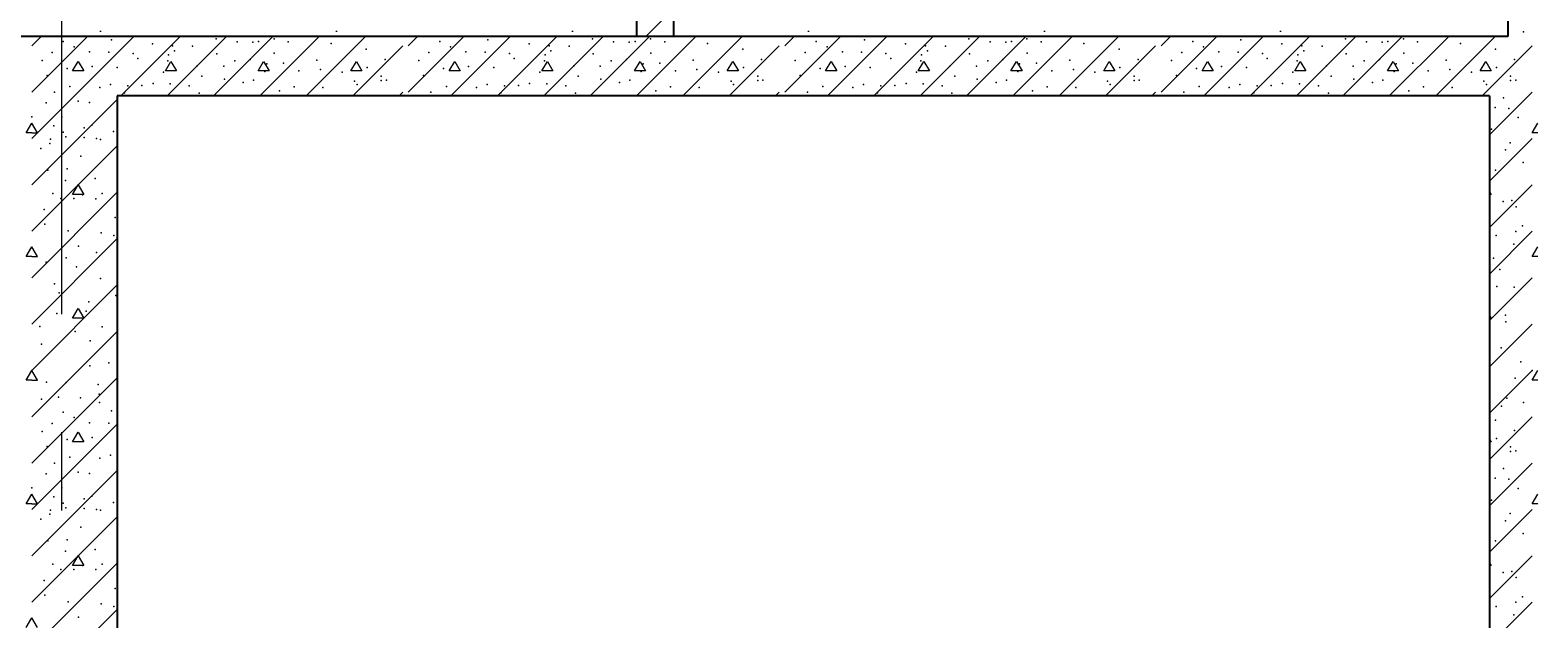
# Model space of a CAD drawing. Header units: millimetres. Extents: x 18162 to 7085488, y 72188 to 247925.
# Drawn here: x 4263528 to 4267586, y 103083 to 104670 of the extents above; entities that cross this region are included whole.
import ezdxf
from ezdxf.enums import TextEntityAlignment as Align

# ---------------------------------------------------------------- set-up
doc = ezdxf.new("R2010")
doc.units = ezdxf.units.MM
doc.header["$MEASUREMENT"] = 0
doc.linetypes.add('Double Dashed', pattern=[1093.611073, 529.166651, -211.666656, 141.111112, -211.666656])
doc.layers.add('Structural - Bearing', color=7, linetype='Continuous')
doc.layers.add('Structural - Grid', color=7, linetype='Continuous')
doc.styles.add('GENERATED_STYLE_3', font='', dxfattribs={"width": 0.8})
doc.styles.get('GENERATED_STYLE_3').set_extended_font_data('ISOCPEUR MON')
doc.dimstyles.new('GENERATED_STYLE__12', dxfattribs={"dimtxt": 330.000007, "dimasz": 171, "dimexe": 0.18, "dimexo": 150, "dimgap": 0, "dimtad": 1, "dimdec": 0, "dimzin": 0, "dimdsep": 46, "dimtxsty": 'GENERATED_STYLE_3', "dimblk": 'ARROWHEAD_2', "dimblk1": 'ARROWHEAD_2', "dimblk2": 'ARROWHEAD_2', "dimcen": 0.09, "dimclrd": 13, "dimclre": 13, "dimclrt": 13, "dimadec": 0, "dimazin": 0, "dimtfac": 1, "dimtdec": 4, "dimtmove": 0, "dimatfit": 3, "dimfxl": 1, "dimtolj": 1, "dimtzin": 0, "dimarcsym": 0})
pattern_1 = [(0, (4294986.6, 104752.7), (0, 1169.134), [73.125, -601.875]), (0, (4295324.1, 105337.3), (0, 1169.134), [73.125, -601.875]), (60, (4294986.6, 104752.7), (-1012.5, 584.567), [73.125, -601.875]), (60, (4295661.6, 104752.7), (-1012.5, 584.567), [73.125, -601.875]), (120, (4295059.7, 104752.7), (1012.5, 584.567), [73.125, -601.875]), (120, (4295734.7, 104752.7), (1012.5, 584.567), [73.125, -601.875]), (0, (4294986.58, 104865.2), (0, 225), [0, -225, 0, -337.5]), (45, (4295099.08, 104865.2), (-159.099, 159.099), [0, -168.75, 0, -281.25])]

# ---------------------------------------------------------------- blocks, each defined once
blk = doc.blocks.new('*X1258', base_point=(4294986.6, 104752.7))
at = {"layer": 'Structural - Bearing', "color": 7, "linetype": 'Continuous', "lineweight": 9}
for p, q in [((4263532.8, 104377.7), (4263647.8, 104492.7)), ((4263532.8, 104252.7), (4263763.1, 104483)), ((4263517.7, 104393.4), (4263532.8, 104419.4)), ((4263547.9, 104393.4), (4263532.8, 104419.4)), ((4263532.8, 104393.4), (4263517.7, 104393.4)), ((4263532.8, 104393.4), (4263547.9, 104393.4)), ((4263532.8, 104127.7), (4263763.1, 104358)), ((4263642.7, 104226.7), (4263657.8, 104252.7)), ((4263657.8, 104252.7), (4263672.7, 104226.7)), ((4263532.8, 104002.7), (4263763.1, 104233)), ((4263672.7, 104226.7), (4263642.7, 104226.7)), ((4263517.7, 104060), (4263532.8, 104086)), ((4263532.8, 103877.7), (4263763.1, 104108)), ((4263547.9, 104060), (4263532.8, 104086)), ((4263532.8, 104060), (4263517.7, 104060)), ((4263532.8, 104060), (4263547.9, 104060)), ((4263532.8, 103752.7), (4263763.1, 103983)), ((4263642.7, 103893.4), (4263657.8, 103919.4)), ((4263672.7, 103893.3), (4263642.7, 103893.4)), ((4263657.8, 103919.4), (4263672.7, 103893.3)), ((4263657.8, 103752.7), (4263763.1, 103858)), ((4263517.7, 103726.7), (4263532.8, 103752.7)), ((4263532.8, 103726.7), (4263517.7, 103726.7)), ((4263532.8, 103627.7), (4263657.8, 103752.7)), ((4263547.9, 103726.7), (4263532.8, 103752.7)), ((4263532.8, 103502.7), (4263763.1, 103733)), ((4263532.8, 103726.7), (4263547.9, 103726.7)), ((4263532.8, 103377.7), (4263763.1, 103608)), ((4263642.7, 103560), (4263657.8, 103586)), ((4263672.7, 103560), (4263642.7, 103560)), ((4263657.8, 103586), (4263672.7, 103560)), ((4263532.8, 103252.7), (4263763.1, 103483)), ((4263517.7, 103393.4), (4263532.8, 103419.4)), ((4263532.8, 103393.3), (4263517.7, 103393.4)), ((4263547.9, 103393.4), (4263532.8, 103419.4)), ((4263532.8, 103393.3), (4263547.9, 103393.4)), ((4263532.8, 103127.7), (4263763.1, 103358)), ((4263532.8, 103002.7), (4263763.1, 103233)), ((4263642.7, 103226.7), (4263657.8, 103252.7)), ((4263657.8, 103252.7), (4263672.7, 103226.7)), ((4263672.7, 103226.7), (4263642.7, 103226.7)), ((4263532.8, 102877.7), (4263763.1, 103108)), ((4263517.7, 103060), (4263532.8, 103086)), ((4263547.9, 103060), (4263532.8, 103086))]:
    blk.add_line(p, q, dxfattribs=at)
for p in [(4263571.3, 104473.7), (4263657.3, 104478.3), (4263687.9, 104474.7), (4263532.8, 104436.4), (4263591.7, 104411.9), (4263613.6, 104436.4), (4263694.1, 104413.9), (4263583.1, 104376.3), (4263617.5, 104395.2), (4263623.9, 104382.3), (4263673.8, 104406.4), (4263673.8, 104380.7), (4263706.7, 104377.9), (4263717.5, 104375.5), (4263752.7, 104396.5), (4263557, 104351.4), (4263580.9, 104364.7), (4263665, 104330), (4263575.4, 104292.9), (4263627.8, 104296), (4263623.3, 104265.1), (4263703.8, 104270.3), (4263589.3, 104230.1), (4263610.6, 104215.9), (4263645.8, 104216.2), (4263669, 104226.5), (4263705.2, 104215.6), (4263722.2, 104230.1), (4263566.1, 104186.3), (4263757.1, 104165.1), (4263568, 104146.8), (4263631, 104129.1), (4263719.2, 104123.5), (4263658.8, 104087.4), (4263754.1, 104116.3), (4263571.3, 104044.3), (4263624.8, 104056.5), (4263707.2, 104070.3), (4263653, 104032), (4263717.4, 104000.9), (4263593.6, 103986.3), (4263606.3, 103962.2), (4263686.2, 103937.6), (4263759.3, 103954.5), (4263600.1, 103906.5), (4263678.9, 103912.8), (4263554, 103870.7), (4263649.3, 103857.9), (4263722.7, 103870), (4263559.1, 103823.1), (4263689.8, 103832.8), (4263689.2, 103765.1), (4263740.7, 103772.9), (4263532.8, 103752.7), (4263532.8, 103752.7), (4263532.8, 103752.7), (4263572.4, 103721), (4263625, 103719.9), (4263604.2, 103680.7), (4263664.2, 103678.7), (4263711.5, 103714.5), (4263714.4, 103688.5), (4263558.4, 103675.5), (4263617.5, 103639.9), (4263714.9, 103665.9), (4263747.6, 103643.7), (4263587.9, 103609.8), (4263646.7, 103625.3), (4263688.2, 103611.2), (4263739.9, 103610.8), (4263560.8, 103588.3), (4263627.8, 103566.5), (4263695.4, 103572.2), (4263763, 103569), (4263573.8, 103547.9), (4263635.3, 103518.5), (4263716.2, 103515.9), (4263745, 103524), (4263571.3, 103473.7), (4263593.9, 103503), (4263657.3, 103478.3), (4263687.9, 103474.7), (4263532.8, 103436.4), (4263613.6, 103436.4), (4263591.7, 103411.9), (4263617.5, 103395.2), (4263673.8, 103406.4), (4263694.1, 103413.9), (4263752.7, 103396.5), (4263557, 103351.4), (4263580.9, 103364.7), (4263583.1, 103376.3), (4263623.9, 103382.3), (4263673.8, 103380.7), (4263706.7, 103377.9), (4263717.5, 103375.5), (4263665, 103330), (4263575.4, 103292.9), (4263627.8, 103296), (4263703.8, 103270.3), (4263589.3, 103230.1), (4263623.3, 103265.1), (4263722.2, 103230.1), (4263610.6, 103215.8), (4263645.8, 103216.2), (4263669, 103226.5), (4263705.2, 103215.6), (4263566.1, 103186.3), (4263757.1, 103165.1), (4263568, 103146.8), (4263631, 103129.1), (4263719.2, 103123.5), (4263754.1, 103116.3), (4263658.8, 103087.4)]:
    blk.add_point(p, dxfattribs=at)
blk = doc.blocks.new('*X1265', base_point=(4294986.6, 104752.7))
at = {"layer": 'Structural - Bearing', "color": 7, "linetype": 'Continuous', "lineweight": 9}
for p, q in [((4267463.1, 104387.6), (4267568.2, 104492.7)), ((4267578.2, 104393.4), (4267593.3, 104419.4)), ((4267463.1, 104262.6), (4267578.2, 104377.7)), ((4267593.3, 104393.4), (4267578.2, 104393.4)), ((4267463.1, 104137.6), (4267578.2, 104252.7)), ((4267463.1, 104235.4), (4267468.1, 104226.7)), ((4267468.1, 104226.7), (4267463.1, 104226.7)), ((4267463.1, 104012.6), (4267578.2, 104127.7)), ((4267578.2, 104060), (4267593.3, 104086)), ((4267593.3, 104060), (4267578.2, 104060)), ((4267463.1, 103887.6), (4267578.2, 104002.7)), ((4267463.1, 103902.1), (4267468.1, 103893.3)), ((4267468.1, 103893.3), (4267463.1, 103893.3)), ((4267463.1, 103762.6), (4267578.2, 103877.7)), ((4267463.1, 103637.6), (4267578.2, 103752.7)), ((4267578.2, 103726.7), (4267593.3, 103752.7)), ((4267593.3, 103726.7), (4267578.2, 103726.7)), ((4267463.1, 103512.6), (4267578.2, 103627.7)), ((4267463.1, 103568.7), (4267468.1, 103560)), ((4267468.1, 103560), (4267463.1, 103560)), ((4267463.1, 103387.6), (4267578.2, 103502.7)), ((4267578.2, 103393.4), (4267593.3, 103419.4)), ((4267593.3, 103393.3), (4267578.2, 103393.4)), ((4267463.1, 103262.6), (4267578.2, 103377.7)), ((4267463.1, 103137.6), (4267578.2, 103252.7)), ((4267463.1, 103235.4), (4267468.1, 103226.7)), ((4267468.1, 103226.7), (4267463.1, 103226.7)), ((4267463.1, 103012.6), (4267578.2, 103127.7))]:
    blk.add_line(p, q, dxfattribs=at)
for p in [(4267501.2, 104487.9), (4267478.9, 104461.8), (4267515.3, 104459.3), (4267540.3, 104434.5), (4267469, 104403.2), (4267518.8, 104366.5), (4267506.2, 104347), (4267479.9, 104292.9), (4267554.1, 104313), (4267500, 104207.9), (4267523.5, 104210.9), (4267535.6, 104194), (4267534, 104127.6), (4267552.7, 104142.5), (4267481.4, 104116.3), (4267529.1, 104093.5), (4267474.1, 104055.2), (4267474.1, 104055.2), (4267491.4, 104025.1), (4267483, 103979.2), (4267529.9, 103977), (4267506.2, 103901.9), (4267507.4, 103884.1), (4267494.6, 103813.6), (4267548, 103776.2), (4267532.5, 103731.8), (4267578.2, 103752.7), (4267578.2, 103752.7), (4267578.2, 103752.7), (4267509.8, 103678.1), (4267495.4, 103656), (4267554.6, 103665.8), (4267479.9, 103618.9), (4267481.9, 103569), (4267530.8, 103590.9), (4267520.1, 103546.3), (4267520.3, 103534.5), (4267534, 103535.5), (4267501.2, 103487.9), (4267478.9, 103461.8), (4267515.3, 103459.3), (4267540.3, 103434.5), (4267469, 103403.2), (4267518.8, 103366.5), (4267506.2, 103347), (4267554.1, 103313), (4267479.9, 103292.9), (4267500, 103207.9), (4267523.5, 103210.9), (4267535.6, 103194), (4267481.4, 103116.3), (4267534, 103127.5), (4267552.7, 103142.5), (4267529.1, 103093.5)]:
    blk.add_point(p, dxfattribs=at)
blk = doc.blocks.new('*X1507', base_point=(4294986.6, 104752.7))
at = {"layer": 'Structural - Bearing', "color": 7, "linetype": 'Continuous', "lineweight": 9}
blk.add_point((4267554.6, 104665.9), dxfattribs=at)
blk = doc.blocks.new('*X1510', base_point=(4294986.6, 104752.7))
at = {"layer": 'Structural - Bearing', "color": 7, "linetype": 'Continuous', "lineweight": 9}
for p, q in [((4263532.8, 104627.7), (4263557.8, 104652.7)), ((4263532.8, 104502.7), (4263682.8, 104652.7)), ((4263647.8, 104492.7), (4263807.8, 104652.7)), ((4263772.8, 104492.7), (4263932.8, 104652.7)), ((4263897.8, 104492.7), (4264057.8, 104652.7)), ((4264022.8, 104492.7), (4264182.8, 104652.7)), ((4264147.8, 104492.7), (4264307.8, 104652.7)), ((4264272.8, 104492.7), (4264432.8, 104652.7)), ((4264547.9, 104627.7), (4264572.9, 104652.7)), ((4264547.9, 104502.7), (4264697.9, 104652.7)), ((4264662.9, 104492.7), (4264822.9, 104652.7)), ((4264787.9, 104492.7), (4264947.9, 104652.7)), ((4264912.9, 104492.7), (4265072.9, 104652.7)), ((4265037.9, 104492.7), (4265197.9, 104652.7)), ((4265162.9, 104492.7), (4265322.9, 104652.7)), ((4265287.9, 104492.7), (4265447.9, 104652.7)), ((4265563.1, 104627.7), (4265588.1, 104652.7)), ((4265563.1, 104502.7), (4265713.1, 104652.7)), ((4265678.1, 104492.7), (4265838.1, 104652.7)), ((4265803.1, 104492.7), (4265963.1, 104652.7)), ((4265928.1, 104492.7), (4266088.1, 104652.7)), ((4266053.1, 104492.7), (4266213.1, 104652.7)), ((4266178.1, 104492.7), (4266338.1, 104652.7)), ((4266303.1, 104492.7), (4266463.1, 104652.7)), ((4266578.2, 104627.7), (4266603.2, 104652.7)), ((4266578.2, 104502.7), (4266728.2, 104652.7)), ((4266693.2, 104492.7), (4266853.2, 104652.7)), ((4266818.2, 104492.7), (4266978.2, 104652.7)), ((4266943.2, 104492.7), (4267103.2, 104652.7)), ((4267068.2, 104492.7), (4267228.2, 104652.7)), ((4267193.2, 104492.7), (4267353.2, 104652.7)), ((4267318.2, 104492.7), (4267478.2, 104652.7)), ((4264397.8, 104492.7), (4264532.8, 104627.7)), ((4265412.9, 104492.7), (4265547.9, 104627.7)), ((4266428.1, 104492.7), (4266563.1, 104627.7)), ((4267443.2, 104492.7), (4267578.2, 104627.7)), ((4263642.7, 104560), (4263657.8, 104586)), ((4263657.8, 104586), (4263672.7, 104560)), ((4263892.7, 104560), (4263907.8, 104586)), ((4263907.8, 104586), (4263922.7, 104560)), ((4264142.7, 104560), (4264157.8, 104586)), ((4264157.8, 104586), (4264172.7, 104560)), ((4264392.7, 104560), (4264407.8, 104586)), ((4264407.8, 104586), (4264422.7, 104560)), ((4264657.8, 104560), (4264672.9, 104586)), ((4264672.9, 104586), (4264687.8, 104560)), ((4264907.8, 104560), (4264922.9, 104586)), ((4264922.9, 104586), (4264937.8, 104560)), ((4265157.8, 104560), (4265172.9, 104586)), ((4265172.9, 104586), (4265187.8, 104560)), ((4265407.8, 104560), (4265422.9, 104586)), ((4265422.9, 104586), (4265437.8, 104560)), ((4265672.9, 104560), (4265688.1, 104586)), ((4265688.1, 104586), (4265703, 104560)), ((4265922.9, 104560), (4265938.1, 104586)), ((4265938.1, 104586), (4265953, 104560)), ((4266172.9, 104560), (4266188.1, 104586)), ((4266188.1, 104586), (4266203, 104560)), ((4266422.9, 104560), (4266438.1, 104586)), ((4266438.1, 104586), (4266453, 104560)), ((4266688.1, 104560), (4266703.2, 104586)), ((4266703.2, 104586), (4266718.1, 104560)), ((4266938.1, 104560), (4266953.2, 104586)), ((4266953.2, 104586), (4266968.1, 104560)), ((4267188.1, 104560), (4267203.2, 104586)), ((4267203.2, 104586), (4267218.1, 104560)), ((4267438.1, 104560), (4267453.2, 104586)), ((4267453.2, 104586), (4267468.1, 104560)), ((4263672.7, 104560), (4263642.7, 104560)), ((4263922.7, 104560), (4263892.7, 104560)), ((4264172.7, 104560), (4264142.7, 104560)), ((4264422.7, 104560), (4264392.7, 104560)), ((4264687.8, 104560), (4264657.8, 104560)), ((4264937.8, 104560), (4264907.8, 104560)), ((4265187.8, 104560), (4265157.8, 104560)), ((4265437.8, 104560), (4265407.8, 104560)), ((4265703, 104560), (4265672.9, 104560)), ((4265953, 104560), (4265922.9, 104560)), ((4266203, 104560), (4266172.9, 104560)), ((4266453, 104560), (4266422.9, 104560)), ((4266718.1, 104560), (4266688.1, 104560)), ((4266968.1, 104560), (4266938.1, 104560)), ((4267218.1, 104560), (4267188.1, 104560)), ((4267468.1, 104560), (4267438.1, 104560)), ((4264522.8, 104492.7), (4264532.8, 104502.7)), ((4265537.9, 104492.7), (4265547.9, 104502.7)), ((4266553.1, 104492.7), (4266563.1, 104502.7)), ((4267568.2, 104492.7), (4267578.2, 104502.7))]:
    blk.add_line(p, q, dxfattribs=at)
for p in [(4263587.9, 104609.8), (4263617.5, 104639.9), (4263646.7, 104625.4), (4263688.2, 104611.2), (4263739.9, 104610.9), (4263747.6, 104643.7), (4263858.3, 104633.4), (4263912.2, 104628.2), (4263917.3, 104614.7), (4263966.3, 104626.7), (4264029.5, 104646.7), (4264086.2, 104638.6), (4264128.6, 104637.5), (4264144, 104639.1), (4264185.8, 104646.8), (4264224, 104638.6), (4264339.5, 104634.4), (4264434.6, 104619), (4264603, 104609.8), (4264632.6, 104639.9), (4264661.8, 104625.4), (4264703.3, 104611.2), (4264755, 104610.9), (4264762.7, 104643.7), (4264873.4, 104633.4), (4264927.4, 104628.2), (4264932.4, 104614.7), (4264981.5, 104626.7), (4265044.6, 104646.7), (4265101.4, 104638.6), (4265143.7, 104637.5), (4265159.2, 104639.1), (4265200.9, 104646.8), (4265239.2, 104638.6), (4265354.6, 104634.4), (4265449.7, 104619), (4265618.1, 104609.8), (4265647.8, 104639.9), (4265676.9, 104625.4), (4265718.4, 104611.2), (4265770.2, 104610.9), (4265777.8, 104643.7), (4265888.6, 104633.4), (4265942.5, 104628.2), (4265947.6, 104614.7), (4265996.6, 104626.7), (4266059.7, 104646.7), (4266116.5, 104638.6), (4266158.8, 104637.5), (4266174.3, 104639.1), (4266216, 104646.8), (4266254.3, 104638.6), (4266369.8, 104634.4), (4266464.8, 104619), (4266633.3, 104609.8), (4266662.9, 104639.9), (4266692.1, 104625.4), (4266733.6, 104611.2), (4266785.3, 104610.9), (4266792.9, 104643.7), (4266903.7, 104633.4), (4266957.6, 104628.2), (4266962.7, 104614.7), (4267011.7, 104626.7), (4267074.9, 104646.7), (4267131.6, 104638.6), (4267174, 104637.5), (4267189.4, 104639.1), (4267231.1, 104646.8), (4267269.4, 104638.6), (4267384.9, 104634.4), (4267479.9, 104619), (4263560.8, 104588.4), (4263695.4, 104572.3), (4263763, 104569), (4263805.6, 104607), (4263818.5, 104593.5), (4263899.5, 104587.1), (4263901.4, 104603.5), (4263978.7, 104573.6), (4264031.2, 104606.6), (4264050.2, 104572.9), (4264079.8, 104587.1), (4264121, 104590.9), (4264166.1, 104579.3), (4264186.5, 104608.3), (4264211.2, 104581.2), (4264301.2, 104589), (4264436.5, 104569), (4264485.5, 104590.9), (4264576, 104588.4), (4264710.5, 104572.3), (4264778.1, 104569), (4264820.7, 104607), (4264833.6, 104593.5), (4264914.7, 104587.1), (4264916.6, 104603.5), (4264993.8, 104573.6), (4265046.4, 104606.6), (4265065.3, 104572.9), (4265094.9, 104587.1), (4265136.2, 104590.9), (4265181.2, 104579.3), (4265201.6, 104608.3), (4265226.4, 104581.2), (4265316.3, 104589), (4265451.6, 104569), (4265500.6, 104590.9), (4265591.1, 104588.4), (4265725.7, 104572.3), (4265793.3, 104569), (4265835.8, 104607), (4265848.8, 104593.5), (4265929.8, 104587.1), (4265931.7, 104603.5), (4266008.9, 104573.6), (4266061.5, 104606.6), (4266080.4, 104572.9), (4266110.1, 104587.1), (4266151.3, 104590.9), (4266196.3, 104579.3), (4266216.7, 104608.3), (4266241.5, 104581.2), (4266331.4, 104589), (4266466.8, 104569), (4266515.7, 104590.9), (4266606.2, 104588.4), (4266740.8, 104572.3), (4266808.4, 104569), (4266851, 104607), (4266863.9, 104593.5), (4266944.9, 104587.1), (4266946.8, 104603.5), (4267024.1, 104573.6), (4267076.6, 104606.6), (4267095.6, 104572.9), (4267125.2, 104587.1), (4267166.4, 104590.9), (4267211.5, 104579.3), (4267231.9, 104608.3), (4267256.6, 104581.2), (4267346.5, 104589), (4267481.9, 104569), (4267530.8, 104590.9), (4263573.8, 104547.9), (4263627.8, 104566.5), (4263887.5, 104557.1), (4263991, 104545.9), (4264051.9, 104537.8), (4264102.6, 104528.9), (4264130.2, 104535), (4264160.9, 104558.7), (4264252.9, 104560), (4264310.8, 104564.3), (4264369.1, 104557), (4264403, 104532.3), (4264474.7, 104546.3), (4264474.9, 104534.6), (4264488.7, 104535.5), (4264589, 104547.9), (4264642.9, 104566.5), (4264902.7, 104557.1), (4265006.1, 104545.9), (4265067, 104537.8), (4265117.7, 104528.9), (4265145.4, 104535), (4265176.1, 104558.7), (4265268, 104560), (4265325.9, 104564.3), (4265384.3, 104557), (4265418.1, 104532.3), (4265489.9, 104546.3), (4265490, 104534.6), (4265503.8, 104535.5), (4265604.1, 104547.9), (4265658.1, 104566.5), (4265917.8, 104557.1), (4266021.2, 104545.9), (4266082.2, 104537.8), (4266132.9, 104528.9), (4266160.5, 104535), (4266191.2, 104558.7), (4266283.1, 104560), (4266341.1, 104564.3), (4266399.4, 104557), (4266433.3, 104532.3), (4266505, 104546.3), (4266505.1, 104534.6), (4266518.9, 104535.5), (4266619.2, 104547.9), (4266673.2, 104566.5), (4266932.9, 104557.1), (4267036.3, 104545.9), (4267097.3, 104537.8), (4267148, 104528.9), (4267175.6, 104535), (4267206.3, 104558.7), (4267298.2, 104560), (4267356.2, 104564.3), (4267414.5, 104557), (4267448.4, 104532.3), (4267520.1, 104546.3), (4267520.3, 104534.6), (4267534, 104535.5), (4263593.9, 104503.1), (4263635.3, 104518.5), (4263716.2, 104515.9), (4263745, 104524), (4263782.4, 104501.5), (4263791.7, 104520.1), (4263829.6, 104521), (4263859.6, 104526.5), (4263906, 104525.3), (4263957, 104519.8), (4263983.6, 104500.3), (4264200.4, 104506.9), (4264239.9, 104517), (4264317.1, 104515.4), (4264409.8, 104523.2), (4264609, 104503.1), (4264650.5, 104518.5), (4264731.4, 104515.9), (4264760.1, 104524), (4264797.6, 104501.5), (4264806.8, 104520.1), (4264844.7, 104521), (4264874.7, 104526.5), (4264921.1, 104525.3), (4264972.2, 104519.8), (4264998.8, 104500.3), (4265215.6, 104506.9), (4265255, 104517), (4265332.2, 104515.4), (4265425, 104523.2), (4265624.2, 104503.1), (4265665.6, 104518.5), (4265746.5, 104515.9), (4265775.2, 104524), (4265812.7, 104501.5), (4265822, 104520.1), (4265859.8, 104521), (4265889.9, 104526.5), (4265936.2, 104525.3), (4265987.3, 104519.8), (4266013.9, 104500.3), (4266230.7, 104506.9), (4266270.1, 104517), (4266347.4, 104515.4), (4266440.1, 104523.2), (4266639.3, 104503.1), (4266680.7, 104518.5), (4266761.6, 104515.9), (4266790.4, 104524), (4266827.8, 104501.5), (4266837.1, 104520.1), (4266874.9, 104521), (4266905, 104526.5), (4266951.3, 104525.3), (4267002.4, 104519.8), (4267029, 104500.3), (4267245.8, 104506.9), (4267285.2, 104517), (4267362.5, 104515.4), (4267455.2, 104523.2)]:
    blk.add_point(p, dxfattribs=at)
blk = doc.blocks.new('Standard grid marker[365]_3', base_point=(4263613.1, 164752.7))
at = {"layer": 'Structural - Grid', "color": 13, "linetype": 'Double Dashed', "lineweight": 13, "ltscale": 1.5}
blk.add_line((4263613.1, 163752.7), (4263613.1, 97752.7), dxfattribs=at)
at = {"layer": 'Structural - Grid', "color": 13, "lineweight": 13, "style": 'GENERATED_STYLE_3'}
blk.add_attdef('AC_MarkerText_1', text='', height=375, rotation=360, dxfattribs=at).set_placement((4263613.1, 96490.2), align=Align.TOP_CENTER)
blk = doc.blocks.new('*D1647', base_point=(4294986.6, 104752.7))
at = {"color": 12, "linetype": 'Continuous', "lineweight": 35}
for p, q in [((4268368, 104557.7), (4268593, 104427.8)), ((4268368, 100517.7), (4268593, 100387.8))]:
    blk.add_line(p, q, dxfattribs=at)
at = {"color": 13, "linetype": 'Continuous', "lineweight": 13}
for p, q in [((4268480.5, 100452.7), (4268480.5, 104492.7)), ((4268649.2, 100452.7), (4268311.7, 100452.7)), ((4268480.5, 100342.7), (4268480.5, 100452.7))]:
    blk.add_line(p, q, dxfattribs=at)
at = {"color": 13, "lineweight": 13, "char_height": 330, "attachment_point": 7, "rotation": 90, "style": 'GENERATED_STYLE_3'}
for s, insert in [('\\A1;{\\pql;\\fISOCPEUR MON|b0|i0|c0|p0;\\W0.800000;260}', (4268510.3, 103874.4)), ('\\A1;{\\pql;\\fISOCPEUR MON|b0|i0|c0|p0;\\W0.800000;4,040}', (4268576.1, 101754.8))]:
    blk.add_mtext(s, dxfattribs=dict(at, insert=insert))
blk = doc.blocks.new('ARROWHEAD_2')
at = {"color": 0, "linetype": 'Continuous', "lineweight": 0}
for p, q in [((-0.378, -0.655), (0.378, 0.655)), ((0, 0), (-1, 0))]:
    blk.add_line(p, q, dxfattribs=at)
blk = doc.blocks.new('*D1648', base_point=(4294986.6, 104752.7))
at = {"color": 13, "linetype": 'Continuous', "lineweight": 13}
for p, q in [((4268480.5, 104752.7), (4268480.5, 107492.7)), ((4268649.2, 104752.7), (4268311.7, 104752.7)), ((4268480.5, 104492.7), (4268480.5, 104752.7)), ((4268649.2, 104492.7), (4268311.7, 104492.7)), ((4268480.5, 100452.7), (4268480.5, 104492.7))]:
    blk.add_line(p, q, dxfattribs=at)
at = {"color": 12, "linetype": 'Continuous', "lineweight": 35}
for p, q in [((4268368, 104817.7), (4268593, 104687.8)), ((4268368, 104557.7), (4268593, 104427.8))]:
    blk.add_line(p, q, dxfattribs=at)
blk = doc.blocks.new('*D1685', base_point=(4294986.6, 104752.7))
at = {"color": 12, "linetype": 'Continuous', "lineweight": 35}
for p, q in [((4271333.2, 103517.7), (4271558.2, 103387.8)), ((4271333.2, 100517.7), (4271558.2, 100387.8))]:
    blk.add_line(p, q, dxfattribs=at)
at = {"color": 13, "linetype": 'Continuous', "lineweight": 13}
blk.add_line((4271445.7, 100452.7), (4271445.7, 103452.7), dxfattribs=at)
at = {"color": 13, "lineweight": 13, "insert": (4271541.3, 101537.7), "char_height": 330, "attachment_point": 7, "rotation": 90, "style": 'GENERATED_STYLE_3'}
blk.add_mtext('\\A1;{\\pql;\\fISOCPEUR MON|b0|i0|c0|p0;\\W0.800000;3,000}', dxfattribs=at)
blk = doc.blocks.new('*D1686', base_point=(4294986.6, 104752.7))
at = {"color": 12, "linetype": 'Continuous', "lineweight": 35}
for p, q in [((4271333.2, 104557.7), (4271558.2, 104427.8)), ((4271333.2, 103517.7), (4271558.2, 103387.8))]:
    blk.add_line(p, q, dxfattribs=at)
at = {"color": 13, "linetype": 'Continuous', "lineweight": 13}
for p, q in [((4271445.7, 103452.7), (4271445.7, 104492.7)), ((4271614.4, 103452.7), (4270478.7, 103452.7)), ((4271445.7, 100452.7), (4271445.7, 103452.7))]:
    blk.add_line(p, q, dxfattribs=at)
at = {"color": 13, "lineweight": 13, "insert": (4271541.3, 103570.9), "char_height": 330, "attachment_point": 7, "rotation": 90, "style": 'GENERATED_STYLE_3'}
blk.add_mtext('\\A1;{\\pql;\\fISOCPEUR MON|b0|i0|c0|p0;\\W0.800000;1,040}', dxfattribs=at)
blk = doc.blocks.new('*D1687', base_point=(4294986.6, 104752.7))
at = {"color": 13, "linetype": 'Continuous', "lineweight": 13}
for p, q in [((4271445.7, 104752.7), (4271445.7, 107052.7)), ((4271614.4, 104752.7), (4271276.9, 104752.7)), ((4271445.7, 104492.7), (4271445.7, 104752.7)), ((4271614.4, 104492.7), (4271276.9, 104492.7)), ((4271445.7, 103452.7), (4271445.7, 104492.7))]:
    blk.add_line(p, q, dxfattribs=at)
at = {"color": 12, "linetype": 'Continuous', "lineweight": 35}
for p, q in [((4271333.2, 104817.7), (4271558.2, 104687.8)), ((4271333.2, 104557.7), (4271558.2, 104427.8))]:
    blk.add_line(p, q, dxfattribs=at)

msp = doc.modelspace()

# ---------------------------------------------------------------- hatches: boundary and pattern name
at = {"layer": 'Structural - Bearing', "linetype": 'Continuous', "lineweight": 9}
h = msp.add_hatch(dxfattribs=at)
h.set_pattern_fill('Dot___Dashed_0003', style=0, pattern_type=2)
h.set_pattern_definition([(45, (4294986.58, 104752.7), (-106.066, 106.066), [112.5, -37.5, 0, -37.5]), (45, (4294999.84, 104872.03), (-106.066, 106.066), [112.5, -37.5, 0, -37.5])])
h.paths.add_polyline_path([(4265263.1, 107492.7), (4265163.1, 107492.7), (4265163.1, 104652.7), (4265263.1, 104652.7)])
h = msp.add_hatch(dxfattribs=at)
h.set_pattern_fill('Lightweight_Concrete_0003', style=0, pattern_type=2)
h.set_pattern_definition(pattern_1)
h.paths.add_polyline_path([(4259913.1, 104752.7), (4259913.1, 104652.7), (4265163.1, 104652.7), (4265163.1, 104752.7)])
h = msp.add_hatch(dxfattribs=at)
h.set_pattern_fill('Lightweight_Concrete_0003', style=0, pattern_type=2)
h.set_pattern_definition(pattern_1)
h.paths.add_polyline_path([(4265263.1, 104752.7), (4265263.1, 104652.7), (4267513.1, 104652.7), (4267513.1, 104752.7)])

# ---------------------------------------------------------------- linework, layer by layer
at = {"layer": 'Structural - Bearing', "color": 7, "linetype": 'Continuous', "lineweight": 25}
for p, q in [((4265163.1, 104752.7), (4265163.1, 104652.7)), ((4265263.1, 104752.7), (4265263.1, 104652.7)), ((4267513.1, 104752.7), (4267513.1, 104652.7)), ((4263763.1, 104492.7), (4263763.1, 100452.7)), ((4267463.1, 104492.7), (4263763.1, 104492.7)), ((4267463.1, 104492.7), (4267463.1, 100452.7))]:
    msp.add_line(p, q, dxfattribs=at)
at = {"layer": 'Structural - Bearing', "color": 7, "linetype": 'Continuous', "lineweight": 25, "flags": 128}
msp.add_lwpolyline([(4267513.1, 104652.7), (4265263.1, 104652.7), (4265163.1, 104652.7), (4259913.1, 104652.7)], dxfattribs=at)

# ---------------------------------------------------------------- block references
at = {"layer": 'Structural - Bearing', "lineweight": 0}
for name in ['*X1507', '*X1510', '*X1258', '*X1265']:
    msp.add_blockref(name, (4294986.6, 104752.7), dxfattribs=at)
at = {"layer": 'Structural - Grid', "color": 13, "linetype": 'Continuous', "lineweight": 13}
msp.add_blockref('Standard grid marker[365]_3', (4263613.1, 164752.7), dxfattribs=at)

# ---------------------------------------------------------------- dimensions: what is measured, and where the dimension line sits
at = {"color": 13, "linetype": 'Continuous', "lineweight": 13}
for base, p1, p2, picture, middle in [((4268480.5, 104752.7), (4259113.1, 104492.7), (4259113.1, 104752.7), '*D1648', (4268249.5, 104251.1)), ((4271445.7, 104752.7), (4259113.1, 104492.7), (4259113.1, 104752.7), '*D1687', (4271214.7, 105194.4)), ((4271445.7, 104492.7), (4270328.7, 103452.7), (4259113.1, 104492.7), '*D1686', (4271214.7, 104123.7)), ((4268480.5, 104492.7), (4259113.1, 100452.7), (4259113.1, 104492.7), '*D1647', (4268249.5, 102307.5)), ((4271445.7, 103452.7), (4259113.1, 100452.7), (4270328.7, 103452.7), '*D1685', (4271214.7, 102090.5))]:
    dim = msp.add_linear_dim(base=base, p1=p1, p2=p2, angle=90, dimstyle='GENERATED_STYLE__12', dxfattribs=at)
    dim.commit()
    dim.dimension.update_dxf_attribs({"geometry": picture, "text_midpoint": middle, "dimtype": 160, "text_rotation": 90})

doc.saveas('drawing.dxf')
